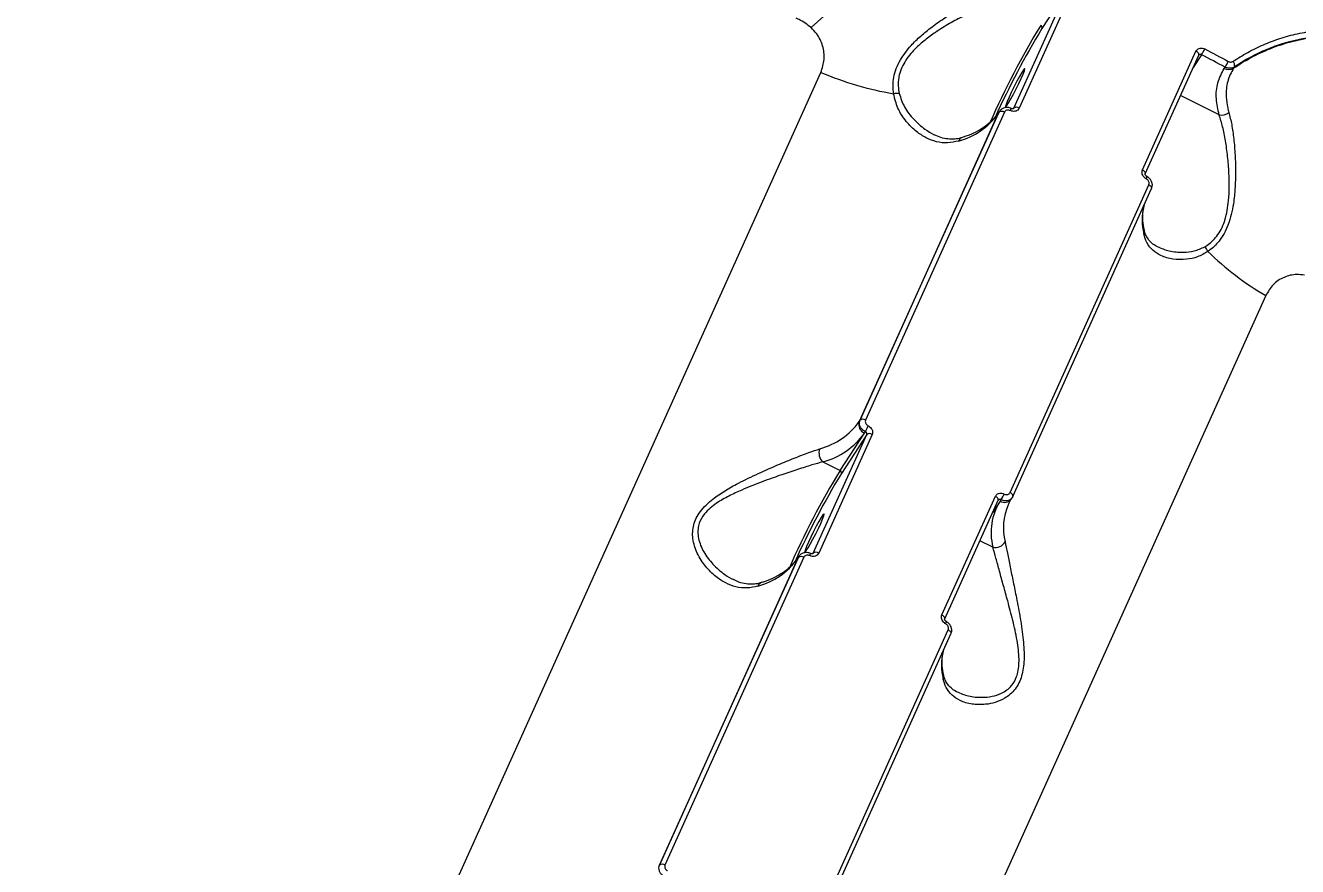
# Model space of a CAD drawing. Header units: millimetres. Extents: x -6901 to 7060, y -7557 to 6158.
# Drawn here: x -961.8 to -694.1, y 1472.2 to 1649.2 of the extents above; entities that cross this region are included whole.
import ezdxf

# ---------------------------------------------------------------- set-up
doc = ezdxf.new("R2010")
doc.units = ezdxf.units.MM
for name, color, linetype in [('DIKOM_ОБЪЕКТ', 7, 'Continuous'), ('DIKOM_РАЗМЕР_ЗОНА', 7, 'Continuous'), ('DIKOM_РАЗМЕР_ОБЪЕКТА', 7, 'Continuous')]:
    doc.layers.add(name, color=color, linetype=linetype)
doc.styles.add('style1', font='arial.ttf', dxfattribs={"width": 0.8})
doc.dimstyles.new('1-50', dxfattribs={"dimtxt": 300, "dimasz": 200, "dimexe": 100, "dimexo": 0, "dimgap": 100, "dimtad": 1, "dimtxsty": 'style1', "dimcen": 200, "dimclrd": 7, "dimclre": 7, "dimclrt": 7, "dimadec": 1, "dimazin": 2, "dimtfac": 1, "dimtmove": 0, "dimatfit": 2, "dimfxl": 0, "dimlwd": 25, "dimlwe": 18, "dimarcsym": 0})

# ---------------------------------------------------------------- blocks, each defined once
blk = doc.blocks.new('*D2')
at = {"layer": 'Defpoints', "color": 0, "transparency": 16777216}
for p in [(-1102.73, 4151.17), (-5819.23, -4492.42), (4721.24, -4492.42)]:
    blk.add_point(p, dxfattribs=at)
at = {"layer": 'DIKOM_РАЗМЕР_ОБЪЕКТА', "color": 7, "lineweight": 18, "transparency": 16777216}
for p, q in [((-1102.73, 4151.17), (-5919.23, 4151.17)), ((4721.24, -4492.42), (-5919.23, -4492.42))]:
    blk.add_line(p, q, dxfattribs=at)
at = {"layer": 'DIKOM_РАЗМЕР_ОБЪЕКТА', "color": 7, "lineweight": 25, "transparency": 16777216}
blk.add_line((-5819.23, 3951.17), (-5819.23, -4292.42), dxfattribs=at)
at = {"layer": 'DIKOM_РАЗМЕР_ОБЪЕКТА', "color": 7, "transparency": 16777216}
for points in [[(-5852.56, 3951.17), (-5785.89, 3951.17), (-5819.23, 4151.17)], [(-5852.56, -4292.42), (-5785.89, -4292.42), (-5819.23, -4492.42)]]:
    blk.add_solid(points, dxfattribs=at)
at = {"layer": 'DIKOM_РАЗМЕР_ОБЪЕКТА', "color": 7, "transparency": 16777216, "insert": (-6072.4, -170.63), "char_height": 300, "attachment_point": 5, "rotation": 90, "style": 'style1'}
blk.add_mtext('8650', dxfattribs=at)
blk = doc.blocks.new('*D3')
at = {"layer": 'Defpoints', "color": 0, "transparency": 16777216}
for p in [(-1553.27, 6158.28), (-6450.85, -6312.94), (5659.92, -6312.94)]:
    blk.add_point(p, dxfattribs=at)
at = {"layer": 'DIKOM_РАЗМЕР_ЗОНА', "color": 7, "lineweight": 18, "transparency": 16777216}
for p, q in [((-1553.27, 6158.28), (-6550.85, 6158.28)), ((5659.92, -6312.94), (-6550.85, -6312.94))]:
    blk.add_line(p, q, dxfattribs=at)
at = {"layer": 'DIKOM_РАЗМЕР_ЗОНА', "color": 7, "lineweight": 25, "transparency": 16777216}
blk.add_line((-6450.85, 5958.28), (-6450.85, -6112.94), dxfattribs=at)
at = {"layer": 'DIKOM_РАЗМЕР_ЗОНА', "color": 7, "transparency": 16777216}
for points in [[(-6484.18, 5958.28), (-6417.52, 5958.28), (-6450.85, 6158.28)], [(-6484.18, -6112.94), (-6417.52, -6112.94), (-6450.85, -6312.94)]]:
    blk.add_solid(points, dxfattribs=at)
at = {"layer": 'DIKOM_РАЗМЕР_ЗОНА', "color": 7, "transparency": 16777216, "insert": (-6704.02, -77.33), "char_height": 300, "attachment_point": 5, "rotation": 90, "style": 'style1'}
blk.add_mtext('12500', dxfattribs=at)

msp = doc.modelspace()

# ---------------------------------------------------------------- linework, layer by layer
at = {"layer": 'DIKOM_ОБЪЕКТ', "color": 7, "linetype": 'Continuous', "lineweight": 15}
for p, q in [((-753.822, 1631.793), (-742.564, 1656.771)), ((-741.419, 1656.775), (-752.676, 1631.797)), ((-742.564, 1656.771), (-747.904, 1648.586)), ((-726.755, 1618.793), (-715.498, 1643.771)), ((-726.159, 1617.961), (-714.902, 1642.939)), ((-714.315, 1643.045), (-716.057, 1640.375)), ((-714.898, 1642.936), (-714.888, 1642.948)), ((-917.572, 1366.11), (-794.445, 1639.307)), ((-709.552, 1640.163), (-709.382, 1640.424)), ((-707.419, 1640.461), (-707.576, 1640.22)), ((-710.631, 1630.365), (-718.736, 1634.431)), ((-757.145, 1630.631), (-786.344, 1565.844)), ((-786.156, 1566.132), (-756.957, 1630.919)), ((-755.817, 1630.926), (-785.016, 1566.139)), ((-756.957, 1630.919), (-757.145, 1630.631)), ((-757.037, 1630.829), (-757.145, 1630.631)), ((-756.849, 1631.117), (-757.037, 1630.829)), ((-756.957, 1630.919), (-756.839, 1631.111)), ((-753.852, 1631.745), (-753.822, 1631.793)), ((-754.626, 1550.893), (-725.427, 1615.679)), ((-754.035, 1550.064), (-724.836, 1614.85)), ((-700.812, 1592.331), (-823.939, 1319.135)), ((-786.344, 1565.844), (-786.156, 1566.132)), ((-790.389, 1555.532), (-785.264, 1563.388)), ((-785.264, 1563.388), (-785.065, 1563.694)), ((-796.037, 1538.126), (-784.78, 1563.104)), ((-783.634, 1563.108), (-794.891, 1538.13)), ((-784.78, 1563.104), (-790.119, 1554.918)), ((-794.001, 1557.344), (-790.389, 1555.532)), ((-768.97, 1525.125), (-757.713, 1550.103)), ((-754.055, 1550.027), (-754.173, 1549.836)), ((-754.055, 1550.027), (-754.035, 1550.064)), ((-768.374, 1524.294), (-757.117, 1549.272)), ((-756.73, 1549.073), (-758.272, 1546.708)), ((-757.113, 1549.269), (-757.103, 1549.281)), ((-756.53, 1549.378), (-756.73, 1549.073)), ((-754.984, 1548.405), (-755.042, 1548.28)), ((-754.351, 1549.541), (-754.163, 1549.829)), ((-758.242, 1539.405), (-760.951, 1540.764)), ((-799.36, 1536.964), (-828.559, 1472.177)), ((-828.371, 1472.465), (-799.172, 1537.252)), ((-798.032, 1537.259), (-827.231, 1472.472)), ((-799.172, 1537.252), (-799.36, 1536.964)), ((-799.252, 1537.161), (-799.36, 1536.964)), ((-799.064, 1537.45), (-799.252, 1537.161)), ((-799.172, 1537.252), (-799.054, 1537.444)), ((-796.067, 1538.077), (-796.037, 1538.126)), ((-796.841, 1457.225), (-767.642, 1522.012)), ((-796.25, 1456.396), (-767.051, 1521.183)), ((-828.559, 1472.177), (-828.371, 1472.465))]:
    msp.add_line(p, q, dxfattribs=at)
at = {"layer": 'DIKOM_ОБЪЕКТ', "color": 7, "linetype": 'Continuous', "lineweight": 15, "flags": 128}
for points in [[(-796.5, 1648.745), (-793.828, 1651.181), (-791.125, 1653.79), (-788.417, 1656.547), (-785.731, 1659.424), (-783.095, 1662.393), (-780.533, 1665.424), (-778.071, 1668.488), (-775.734, 1671.554), (-773.544, 1674.593), (-771.523, 1677.574), (-769.692, 1680.467), (-768.068, 1683.244), (-766.667, 1685.878), (-765.502, 1688.343), (-764.587, 1690.615)], [(-714.902, 1642.939), (-714.884, 1642.994), (-714.88, 1643.099), (-714.91, 1643.213), (-714.974, 1643.331), (-715.069, 1643.451), (-715.191, 1643.567), (-715.335, 1643.675), (-715.498, 1643.771)], [(-713.645, 1644.245), (-713.025, 1643.918), (-712.406, 1643.591), (-711.788, 1643.263), (-711.169, 1642.935), (-710.551, 1642.606), (-709.934, 1642.277), (-709.317, 1641.948), (-708.7, 1641.618)], [(-709.382, 1640.424), (-709.997, 1640.753), (-710.613, 1641.082), (-711.229, 1641.411), (-711.846, 1641.738), (-712.462, 1642.066), (-713.08, 1642.393), (-713.697, 1642.719), (-714.315, 1643.045)], [(-754.814, 1634.132), (-755.208, 1633.222), (-755.466, 1632.545), (-755.568, 1632.156), (-755.505, 1632.085), (-755.282, 1632.34), (-754.917, 1632.899), (-754.44, 1633.718), (-753.89, 1634.729), (-753.31, 1635.85), (-752.749, 1636.992), (-752.251, 1638.061), (-751.857, 1638.971), (-751.599, 1639.648), (-751.497, 1640.038), (-751.56, 1640.108), (-751.783, 1639.853), (-752.148, 1639.294), (-752.625, 1638.476), (-753.175, 1637.465), (-753.755, 1636.343), (-754.316, 1635.201), (-754.814, 1634.132)], [(-726.159, 1617.961), (-726.141, 1618.016), (-726.137, 1618.121), (-726.168, 1618.234), (-726.231, 1618.353), (-726.326, 1618.473), (-726.448, 1618.589), (-726.593, 1618.697), (-726.755, 1618.793)], [(-724.836, 1614.85), (-724.818, 1614.905), (-724.814, 1615.009), (-724.844, 1615.122), (-724.907, 1615.241), (-725.001, 1615.36), (-725.122, 1615.475), (-725.266, 1615.583), (-725.427, 1615.679)], [(-757.117, 1549.272), (-757.099, 1549.327), (-757.095, 1549.431), (-757.125, 1549.545), (-757.189, 1549.664), (-757.284, 1549.784), (-757.406, 1549.9), (-757.55, 1550.007), (-757.713, 1550.103)], [(-754.035, 1550.064), (-754.017, 1550.118), (-754.013, 1550.222), (-754.043, 1550.336), (-754.106, 1550.454), (-754.2, 1550.573), (-754.321, 1550.689), (-754.464, 1550.797), (-754.626, 1550.893)], [(-797.029, 1540.465), (-797.423, 1539.555), (-797.681, 1538.878), (-797.783, 1538.488), (-797.72, 1538.418), (-797.497, 1538.673), (-797.132, 1539.232), (-796.655, 1540.05), (-796.105, 1541.061), (-795.525, 1542.183), (-794.964, 1543.325), (-794.466, 1544.394), (-794.072, 1545.304), (-793.814, 1545.981), (-793.712, 1546.37), (-793.775, 1546.441), (-793.998, 1546.186), (-794.363, 1545.627), (-794.84, 1544.808), (-795.39, 1543.797), (-795.97, 1542.676), (-796.531, 1541.534), (-797.029, 1540.465)], [(-768.374, 1524.294), (-768.356, 1524.349), (-768.352, 1524.453), (-768.383, 1524.567), (-768.446, 1524.686), (-768.541, 1524.806), (-768.663, 1524.922), (-768.808, 1525.03), (-768.97, 1525.125)], [(-767.051, 1521.183), (-767.033, 1521.238), (-767.029, 1521.342), (-767.059, 1521.455), (-767.122, 1521.573), (-767.216, 1521.693), (-767.337, 1521.808), (-767.481, 1521.916), (-767.642, 1522.012)]]:
    msp.add_lwpolyline(points, dxfattribs=at)
at = {"layer": 'DIKOM_ОБЪЕКТ', "color": 7, "linetype": 'Continuous', "lineweight": 15}
for centre, radius, start, end in [((-596.442, 1557.035), 177.53, 148.72472, 156.18241), ((-748.367, 1648.748), 0.491, 340.62608, 66.84495), ((-595.148, 1556.324), 178.456, 148.86869, 155.63752), ((-720.472, 1647.273), 7.469, 325.52461, 336.08259), ((-714.842, 1644.337), 6.717, 324.37472, 336.12165), ((-708.524, 1640.794), 1.154, 343.24625, 46.052), ((-766.945, 1704.829), 71.059, 247.23143, 260.12315), ((-708.613, 1641.879), 1.957, 241.31432, 302.01595), ((-778.416, 1631.913), 2.997, 81.02734, 103.85716), ((-769.359, 1639.393), 15.031, 285.01001, 324.34294), ((-756.382, 1630.128), 0.978, 54.69668, 126.01025), ((-756.544, 1632.332), 2.248, 331.94962, 344.31196), ((-753.246, 1630.998), 0.981, 54.50764, 125.9336), ((-710.169, 1632.782), 2.461, 259.17916, 310.23315), ((-764.29, 1624.399), 1.269, 109.16934, 157.98822), ((-726.663, 1617.405), 0.853, 325.78828, 359.03809), ((-713.762, 1608.261), 13.059, 167.08546, 193.02407), ((-727.72, 1605.896), 1.364, 334.93699, 11.2634), ((-715.606, 1600.552), 2.84, 22.39718, 46.72917), ((-668.989, 1646.567), 62.882, 225.60723, 239.59827), ((-785.581, 1565.342), 0.978, 54.68473, 126.0222), ((-798.557, 1574.607), 15.031, 285.01008, 324.34287), ((-798.089, 1572.589), 15.784, 285.01126, 324.34234), ((-784.492, 1565.193), 1.963, 160.62991, 246.84023), ((-803.509, 1573.46), 20.871, 332.0971, 335.86731), ((-784.204, 1562.309), 0.981, 54.50764, 125.9336), ((-792.35, 1559.196), 2.48, 158.91608, 228.28494), ((-638.657, 1463.368), 177.53, 148.72472, 156.18241), ((-790.582, 1555.081), 0.491, 340.63043, 66.84292), ((-637.373, 1462.661), 178.445, 148.86845, 155.63769), ((-762.677, 1553.6), 7.457, 325.51541, 336.0907), ((-746.092, 1542.456), 12.528, 148.11702, 194.09589), ((-755.8, 1550.628), 1.812, 239.15197, 323.12644), ((-743.555, 1543.428), 12.47, 157.10003, 193.43112), ((-757.688, 1541.616), 2.28, 255.93738, 331.59125), ((-811.574, 1545.726), 15.031, 285.01001, 324.34284), ((-798.598, 1536.461), 0.978, 54.69615, 126.01078), ((-798.762, 1538.666), 2.251, 331.95622, 344.30208), ((-795.461, 1537.331), 0.981, 54.50691, 125.93434), ((-806.505, 1530.732), 1.269, 109.17041, 157.98716), ((-768.879, 1523.738), 0.854, 325.80424, 359.02213), ((-755.976, 1514.594), 13.059, 167.08607, 193.02375), ((-769.935, 1512.228), 1.364, 334.94163, 11.25875), ((-827.796, 1471.674), 0.978, 54.68448, 126.02245)]:
    msp.add_arc(centre, radius, start, end, dxfattribs=at)
for points, knots in [([(-779.133, 1634.823), (-779.192, 1635.377), (-779.31, 1636.499), (-779.131, 1638.29), (-778.62, 1640.132), (-777.521, 1642.421), (-775.729, 1644.764), (-773.404, 1647.025), (-770.954, 1649.02), (-768.174, 1650.949), (-765.198, 1652.715), (-762.277, 1654.169), (-759.86, 1655.142), (-758.481, 1655.53), (-757.959, 1655.677)], [0, 0, 0, 0, 0.0603701, 0.1220454, 0.1825862, 0.2452018, 0.3548649, 0.4358135, 0.519106, 0.6213424, 0.7266017, 0.8297223, 0.9355809, 1, 1, 1, 1]), ([(-757.182, 1653.719), (-757.707, 1653.598), (-759.074, 1653.282), (-761.493, 1652.451), (-764.382, 1651.197), (-767.369, 1649.631), (-770.108, 1647.935), (-772.562, 1646.132), (-774.852, 1644.108), (-776.581, 1642.004), (-777.6, 1639.973), (-777.929, 1638.833), (-778.131, 1637.663), (-778.208, 1636.458), (-778.036, 1635.406), (-777.948, 1634.873)], [0, 0, 0, 0, 0.065389, 0.1703658, 0.2779416, 0.3818106, 0.4884106, 0.5695624, 0.6527953, 0.7604194, 0.8151635, 0.8718867, 0.880047, 0.9392017, 1, 1, 1, 1]), ([(-796.5, 1648.745), (-797.303, 1649.373), (-798.189, 1650.067), (-799.332, 1650.585), (-799.539, 1650.67), (-799.646, 1650.714)], [0, 0, 0, 0, 0.8217586, 0.9078659, 1, 1, 1, 1]), ([(-794.445, 1639.307), (-794.144, 1640.213), (-793.546, 1642.009), (-793.922, 1644.897), (-795.012, 1647.201), (-796.109, 1648.339), (-796.5, 1648.745)], [0, 0, 0, 0, 0.2885611, 0.5716288, 0.8470364, 1, 1, 1, 1]), ([(-707.723, 1641.625), (-706.701, 1642.279), (-704.656, 1643.587), (-701.338, 1645.186), (-697.832, 1646.508), (-694.148, 1647.535), (-691.573, 1647.938), (-690.286, 1648.139)], [0, 0, 0, 0, 0.197683, 0.3953857, 0.5930905, 0.7965421, 1, 1, 1, 1]), ([(-707.576, 1640.22), (-706.364, 1640.994), (-703.929, 1642.549), (-699.793, 1644.422), (-695.284, 1645.955), (-692.005, 1646.554), (-690.356, 1646.854)], [0, 0, 0, 0, 0.2373877, 0.4771601, 0.7370069, 1, 1, 1, 1]), ([(-690.356, 1646.854), (-692.792, 1646.416), (-696.482, 1645.752), (-701.073, 1643.993), (-704.388, 1642.406), (-706.418, 1641.103), (-707.419, 1640.461)], [0, 0, 0, 0, 0.395167, 0.5986734, 0.8021803, 1, 1, 1, 1]), ([(-715.498, 1643.771), (-715.453, 1643.853), (-715.338, 1644.062), (-715.031, 1644.308), (-714.598, 1644.448), (-714.109, 1644.441), (-713.8, 1644.31), (-713.645, 1644.245)], [0, 0, 0, 0, 0.1406134, 0.3551029, 0.5698671, 0.7848921, 1, 1, 1, 1]), ([(-714.315, 1643.045), (-714.366, 1643.069), (-714.466, 1643.116), (-714.626, 1643.123), (-714.767, 1643.079), (-714.856, 1643.013), (-714.886, 1642.961), (-714.892, 1642.95)], [0, 0, 0, 0, 0.2353209, 0.4702249, 0.7045581, 0.9384288, 1, 1, 1, 1]), ([(-708.7, 1641.618), (-708.597, 1641.573), (-708.391, 1641.484), (-708.068, 1641.478), (-707.848, 1641.546), (-707.745, 1641.611), (-707.723, 1641.625)], [0, 0, 0, 0, 0.3067422, 0.6133389, 0.9194992, 1, 1, 1, 1]), ([(-710.631, 1630.365), (-710.88, 1631.518), (-711.392, 1633.895), (-711.075, 1637.237), (-710.065, 1639.178), (-709.552, 1640.163)], [0, 0, 0, 0, 0.3175135, 0.6539185, 1, 1, 1, 1]), ([(-707.419, 1640.461), (-707.462, 1640.433), (-707.669, 1640.301), (-708.111, 1640.162), (-708.761, 1640.166), (-709.175, 1640.338), (-709.382, 1640.424)], [0, 0, 0, 0, 0.0806467, 0.3870675, 0.6935584, 1, 1, 1, 1]), ([(-707.576, 1640.22), (-708.055, 1639.312), (-709.027, 1637.468), (-709.254, 1634.57), (-708.963, 1632.33), (-708.665, 1631.221), (-708.58, 1630.903)], [0, 0, 0, 0, 0.3362381, 0.6822322, 0.9087855, 1, 1, 1, 1]), ([(-765.466, 1624.875), (-766.236, 1624.697), (-767.804, 1624.336), (-770.087, 1624.639), (-772.28, 1625.466), (-774.457, 1626.88), (-776.53, 1628.95), (-778.351, 1631.619), (-778.88, 1633.785), (-779.133, 1634.823)], [0, 0, 0, 0, 0.1295391, 0.2635057, 0.393834, 0.5268932, 0.6860451, 0.849535, 1, 1, 1, 1]), ([(-777.948, 1634.873), (-777.625, 1633.906), (-776.946, 1631.875), (-774.946, 1629.378), (-772.78, 1627.422), (-771.239, 1626.572), (-770.578, 1626.208)], [0, 0, 0, 0, 0.2480445, 0.521227, 0.7947895, 1, 1, 1, 1]), ([(-757.037, 1630.829), (-757.194, 1630.601), (-757.676, 1629.904), (-758.685, 1628.831), (-760.167, 1627.671), (-761.906, 1626.673), (-763.462, 1626.008), (-764.44, 1625.685), (-764.703, 1625.598)], [0, 0, 0, 0, 0.1026306, 0.3148464, 0.5229277, 0.7263344, 0.9266166, 1, 1, 1, 1]), ([(-754.386, 1631.711), (-754.437, 1631.74), (-754.714, 1631.894), (-755.281, 1631.97), (-755.993, 1631.852), (-756.564, 1631.494), (-756.913, 1631.104), (-756.981, 1630.833), (-756.996, 1630.77)], [0, 0, 0, 0, 0.0544869, 0.2965022, 0.5182266, 0.7311269, 0.9381332, 1, 1, 1, 1]), ([(-754.56, 1631.275), (-754.666, 1631.315), (-754.877, 1631.395), (-755.209, 1631.389), (-755.503, 1631.289), (-755.711, 1631.121), (-755.787, 1630.981), (-755.817, 1630.926)], [0, 0, 0, 0, 0.2151566, 0.4302201, 0.6450208, 0.8594753, 1, 1, 1, 1]), ([(-752.676, 1631.797), (-752.722, 1631.714), (-752.836, 1631.505), (-753.147, 1631.254), (-753.587, 1631.103), (-754.085, 1631.095), (-754.402, 1631.215), (-754.56, 1631.275)], [0, 0, 0, 0, 0.1406196, 0.3551036, 0.5698743, 0.7848807, 1, 1, 1, 1]), ([(-753.861, 1631.741), (-753.866, 1631.729), (-753.875, 1631.707), (-753.973, 1631.663), (-754.108, 1631.65), (-754.253, 1631.669), (-754.343, 1631.712), (-754.379, 1631.728)], [0, 0, 0, 0, 0.3020492, 0.5215596, 0.7022516, 0.8804391, 1, 1, 1, 1]), ([(-713.659, 1602.62), (-713.518, 1602.706), (-712.612, 1603.257), (-711.357, 1604.378), (-710.182, 1606.233), (-709.668, 1607.444), (-709.236, 1608.777), (-708.891, 1610.239), (-708.585, 1612.601), (-708.47, 1615.268), (-708.55, 1618.416), (-708.816, 1621.691), (-709.276, 1624.962), (-709.865, 1627.937), (-710.376, 1629.556), (-710.631, 1630.365)], [0, 0, 0, 0, 0.0201008, 0.1287302, 0.1863602, 0.2439926, 0.254854, 0.3176641, 0.380578, 0.4675421, 0.5546254, 0.6653698, 0.7761646, 0.8880912, 1, 1, 1, 1]), ([(-708.58, 1630.903), (-708.371, 1630.075), (-707.955, 1628.42), (-707.528, 1625.345), (-707.243, 1621.949), (-707.149, 1618.533), (-707.232, 1615.242), (-707.485, 1612.437), (-707.912, 1609.947), (-708.485, 1607.798), (-709.303, 1605.82), (-710.596, 1603.687), (-711.916, 1602.382), (-712.838, 1601.734), (-712.98, 1601.634)], [0, 0, 0, 0, 0.1101004, 0.2202181, 0.3292868, 0.4383119, 0.524964, 0.6115169, 0.6753434, 0.739098, 0.8039961, 0.8688893, 0.9797307, 1, 1, 1, 1]), ([(-764.701, 1625.621), (-764.794, 1625.585), (-765.329, 1625.376), (-766.325, 1625.253), (-767.728, 1625.259), (-769.159, 1625.553), (-770.109, 1625.986), (-770.571, 1626.197)], [0, 0, 0, 0, 0.0453143, 0.2623518, 0.5034548, 0.7586433, 1, 1, 1, 1]), ([(-725.958, 1616.925), (-726.053, 1616.983), (-726.293, 1617.127), (-726.602, 1617.463), (-726.819, 1617.904), (-726.889, 1618.375), (-726.8, 1618.653), (-726.755, 1618.793)], [0, 0, 0, 0, 0.1418406, 0.3567306, 0.5713422, 0.7857257, 1, 1, 1, 1]), ([(-725.808, 1617.395), (-725.835, 1617.408), (-725.911, 1617.446), (-726.019, 1617.546), (-726.113, 1617.673), (-726.164, 1617.797), (-726.177, 1617.903), (-726.165, 1617.951), (-726.157, 1617.964), (-726.154, 1617.968)], [0, 0, 0, 0, 0.0809771, 0.2270656, 0.3736394, 0.5249105, 0.6834146, 0.9028102, 1, 1, 1, 1]), ([(-725.427, 1615.679), (-725.397, 1615.772), (-725.337, 1615.958), (-725.384, 1616.272), (-725.528, 1616.566), (-725.734, 1616.791), (-725.894, 1616.887), (-725.958, 1616.925)], [0, 0, 0, 0, 0.2142309, 0.4285502, 0.643172, 0.8580545, 1, 1, 1, 1]), ([(-724.854, 1614.86), (-724.824, 1614.914), (-724.686, 1615.158), (-724.651, 1615.685), (-724.798, 1616.351), (-725.187, 1616.978), (-725.599, 1617.249), (-725.809, 1617.387)], [0, 0, 0, 0, 0.063896, 0.2869486, 0.5142826, 0.7525952, 1, 1, 1, 1]), ([(-726.384, 1606.169), (-726.447, 1606.497), (-726.633, 1607.464), (-726.724, 1608.987), (-726.647, 1610.431), (-726.427, 1611.219), (-726.353, 1611.484)], [0, 0, 0, 0, 0.1692925, 0.4982017, 0.8307642, 1, 1, 1, 1]), ([(-723.596, 1602.638), (-723.926, 1602.816), (-724.639, 1603.2), (-725.417, 1603.975), (-725.985, 1604.907), (-726.294, 1605.634), (-726.364, 1606.119), (-726.373, 1606.181)], [0, 0, 0, 0, 0.2336275, 0.5057714, 0.7470572, 0.9674828, 1, 1, 1, 1]), ([(-712.98, 1601.634), (-713.712, 1601.213), (-715.178, 1600.369), (-717.743, 1599.882), (-720.394, 1599.91), (-722.808, 1600.617), (-724.637, 1601.824), (-725.894, 1603.334), (-726.297, 1604.687), (-726.485, 1605.318)], [0, 0, 0, 0, 0.1281529, 0.2567385, 0.4268147, 0.5968769, 0.7373115, 0.8775736, 1, 1, 1, 1]), ([(-723.634, 1602.645), (-722.82, 1602.307), (-721.151, 1601.614), (-718.46, 1601.385), (-715.879, 1601.615), (-714.406, 1602.282), (-713.659, 1602.62)], [0, 0, 0, 0, 0.2797971, 0.5734811, 0.7837521, 1, 1, 1, 1]), ([(-692.695, 1596.667), (-693.23, 1596.725), (-694.727, 1596.889), (-697.069, 1596.306), (-699.398, 1594.775), (-700.337, 1593.151), (-700.812, 1592.331)], [0, 0, 0, 0, 0.1529623, 0.4283675, 0.7114368, 1, 1, 1, 1]), ([(-785.065, 1563.694), (-785.194, 1563.766), (-785.52, 1563.949), (-785.94, 1564.383), (-786.236, 1564.958), (-786.334, 1565.577), (-786.215, 1565.947), (-786.156, 1566.132)], [0, 0, 0, 0, 0.1417241, 0.3564056, 0.5709469, 0.7854734, 1, 1, 1, 1]), ([(-785.016, 1566.139), (-785.046, 1566.047), (-785.105, 1565.862), (-785.054, 1565.554), (-784.904, 1565.268), (-784.692, 1565.053), (-784.528, 1564.963), (-784.463, 1564.928)], [0, 0, 0, 0, 0.2142827, 0.4286007, 0.6431639, 0.858098, 1, 1, 1, 1]), ([(-784.78, 1563.104), (-784.765, 1563.15), (-784.735, 1563.242), (-784.762, 1563.393), (-784.839, 1563.532), (-784.948, 1563.635), (-785.032, 1563.677), (-785.065, 1563.694)], [0, 0, 0, 0, 0.2139093, 0.4281684, 0.6428154, 0.8579622, 1, 1, 1, 1]), ([(-784.463, 1564.928), (-784.365, 1564.874), (-784.119, 1564.739), (-783.801, 1564.416), (-783.577, 1563.987), (-783.501, 1563.524), (-783.59, 1563.247), (-783.634, 1563.108)], [0, 0, 0, 0, 0.141836, 0.3567158, 0.5713149, 0.7856877, 1, 1, 1, 1]), ([(-807.681, 1531.207), (-808.451, 1531.03), (-810.019, 1530.669), (-812.302, 1530.971), (-814.496, 1531.798), (-816.669, 1533.213), (-818.761, 1535.278), (-820.519, 1537.987), (-821.512, 1540.999), (-821.416, 1543.614), (-820.692, 1545.548), (-819.808, 1546.964), (-818.607, 1548.304), (-816.891, 1549.78), (-814.605, 1551.318), (-811.386, 1553.111), (-807.56, 1554.949), (-803.579, 1556.685), (-799.995, 1558.15), (-797.04, 1559.293), (-795.409, 1559.839), (-794.664, 1560.088)], [0, 0, 0, 0, 0.0545825, 0.1110308, 0.165946, 0.2220119, 0.2890721, 0.3579604, 0.4226722, 0.4774027, 0.5047493, 0.5330991, 0.562353, 0.5923817, 0.6398885, 0.6885843, 0.7592831, 0.8320596, 0.8901591, 0.9498681, 1, 1, 1, 1]), ([(-794.001, 1557.344), (-794.749, 1557.138), (-796.369, 1556.69), (-799.314, 1555.756), (-802.844, 1554.578), (-806.825, 1553.163), (-810.594, 1551.682), (-813.818, 1550.185), (-816.054, 1548.909), (-817.755, 1547.628), (-819.115, 1546.264), (-819.873, 1544.946), (-820.246, 1543.637), (-820.359, 1542.56), (-820.143, 1540.647), (-819.123, 1538.253), (-817.178, 1535.719), (-815.017, 1533.771), (-813.478, 1532.92), (-812.831, 1532.562)], [0, 0, 0, 0, 0.0614973, 0.1332844, 0.2070231, 0.294245, 0.3837616, 0.441089, 0.4995847, 0.5336093, 0.5685473, 0.6185577, 0.6318794, 0.6630831, 0.6953265, 0.7723578, 0.8544261, 0.9387497, 1, 1, 1, 1]), ([(-757.713, 1550.103), (-757.668, 1550.186), (-757.554, 1550.395), (-757.246, 1550.641), (-756.813, 1550.781), (-756.324, 1550.774), (-756.015, 1550.643), (-755.86, 1550.578)], [0, 0, 0, 0, 0.1406528, 0.3551142, 0.5698727, 0.7848959, 1, 1, 1, 1]), ([(-755.86, 1550.578), (-755.757, 1550.534), (-755.55, 1550.447), (-755.225, 1550.442), (-754.936, 1550.534), (-754.732, 1550.698), (-754.656, 1550.837), (-754.626, 1550.893)], [0, 0, 0, 0, 0.2151548, 0.4301846, 0.6449943, 0.8594766, 1, 1, 1, 1]), ([(-756.53, 1549.378), (-756.581, 1549.402), (-756.681, 1549.449), (-756.841, 1549.456), (-756.982, 1549.412), (-757.071, 1549.346), (-757.101, 1549.294), (-757.107, 1549.283)], [0, 0, 0, 0, 0.2352592, 0.4701793, 0.7045286, 0.9384154, 1, 1, 1, 1]), ([(-754.173, 1549.836), (-754.198, 1549.792), (-754.319, 1549.583), (-754.68, 1549.311), (-755.255, 1549.117), (-755.909, 1549.122), (-756.323, 1549.293), (-756.53, 1549.378)], [0, 0, 0, 0, 0.0615335, 0.2960478, 0.5306878, 0.7653586, 1, 1, 1, 1]), ([(-754.958, 1548.372), (-754.864, 1548.6), (-754.697, 1549.005), (-754.456, 1549.378), (-754.351, 1549.541)], [0, 0, 0, 0, 0.5613185, 1, 1, 1, 1]), ([(-755.683, 1540.531), (-755.522, 1539.756), (-755.198, 1538.204), (-754.612, 1535.292), (-753.96, 1532.117), (-753.23, 1528.47), (-752.447, 1524.396), (-751.8, 1520.003), (-751.551, 1515.873), (-751.956, 1512.77), (-752.73, 1510.779), (-753.545, 1509.462), (-754.57, 1508.397), (-755.975, 1507.403), (-757.74, 1506.656), (-760.109, 1506.197), (-762.682, 1506.257), (-765.082, 1506.976), (-766.895, 1508.196), (-768.124, 1509.703), (-768.518, 1511.037), (-768.7, 1511.651)], [0, 0, 0, 0, 0.0554755, 0.1110239, 0.1664975, 0.2220067, 0.2900224, 0.3579622, 0.4226766, 0.4774071, 0.5052471, 0.5330939, 0.5627101, 0.5923751, 0.6404299, 0.6885818, 0.7603268, 0.8320612, 0.8910006, 0.9498682, 1, 1, 1, 1]), ([(-765.828, 1508.98), (-765.032, 1508.644), (-763.394, 1507.951), (-760.803, 1507.716), (-758.417, 1507.934), (-756.66, 1508.481), (-755.272, 1509.294), (-754.107, 1510.362), (-753.394, 1511.612), (-752.964, 1513.012), (-752.758, 1514.237), (-752.686, 1516.588), (-753.117, 1519.905), (-754.027, 1524.019), (-755.057, 1527.862), (-756.007, 1531.319), (-756.851, 1534.346), (-757.614, 1537.137), (-758.033, 1538.649), (-758.242, 1539.405)], [0, 0, 0, 0, 0.0834484, 0.1717537, 0.2296988, 0.2874985, 0.3219962, 0.356409, 0.4063807, 0.4196929, 0.4513554, 0.4830863, 0.560061, 0.6431433, 0.7263397, 0.7949311, 0.8634824, 0.9317859, 1, 1, 1, 1]), ([(-799.252, 1537.161), (-799.409, 1536.934), (-799.891, 1536.236), (-800.9, 1535.164), (-802.382, 1534.003), (-804.121, 1533.006), (-805.677, 1532.341), (-806.656, 1532.018), (-806.918, 1531.931)], [0, 0, 0, 0, 0.1026306, 0.3148466, 0.5229278, 0.7263345, 0.9266166, 1, 1, 1, 1]), ([(-796.601, 1538.044), (-796.652, 1538.072), (-796.929, 1538.227), (-797.496, 1538.303), (-798.208, 1538.185), (-798.779, 1537.826), (-799.128, 1537.436), (-799.196, 1537.165), (-799.211, 1537.103)], [0, 0, 0, 0, 0.0544863, 0.2965032, 0.5182249, 0.7311, 0.9381352, 1, 1, 1, 1]), ([(-796.776, 1537.608), (-796.881, 1537.648), (-797.092, 1537.728), (-797.424, 1537.722), (-797.719, 1537.621), (-797.926, 1537.453), (-798.002, 1537.314), (-798.032, 1537.259)], [0, 0, 0, 0, 0.2151403, 0.4301875, 0.6449721, 0.8594465, 1, 1, 1, 1]), ([(-794.891, 1538.13), (-794.937, 1538.047), (-795.051, 1537.838), (-795.362, 1537.586), (-795.803, 1537.436), (-796.3, 1537.428), (-796.617, 1537.548), (-796.776, 1537.608)], [0, 0, 0, 0, 0.1406205, 0.3551058, 0.5698724, 0.7848944, 1, 1, 1, 1]), ([(-796.076, 1538.074), (-796.081, 1538.061), (-796.09, 1538.039), (-796.188, 1537.996), (-796.323, 1537.983), (-796.468, 1538.002), (-796.558, 1538.044), (-796.595, 1538.061)], [0, 0, 0, 0, 0.3020463, 0.5215609, 0.7022408, 0.8804266, 1, 1, 1, 1]), ([(-806.916, 1531.962), (-807.087, 1531.9), (-807.706, 1531.678), (-808.792, 1531.565), (-810.205, 1531.628), (-811.57, 1531.951), (-812.443, 1532.378), (-812.826, 1532.566)], [0, 0, 0, 0, 0.0836989, 0.30248, 0.5447772, 0.8003075, 1, 1, 1, 1]), ([(-768.173, 1523.258), (-768.268, 1523.315), (-768.508, 1523.459), (-768.817, 1523.796), (-769.034, 1524.237), (-769.104, 1524.708), (-769.015, 1524.986), (-768.97, 1525.125)], [0, 0, 0, 0, 0.1418447, 0.3567286, 0.5713273, 0.7857288, 1, 1, 1, 1]), ([(-768.023, 1523.727), (-768.05, 1523.741), (-768.126, 1523.779), (-768.235, 1523.878), (-768.328, 1524.005), (-768.379, 1524.129), (-768.392, 1524.236), (-768.38, 1524.284), (-768.372, 1524.297), (-768.369, 1524.301)], [0, 0, 0, 0, 0.0810268, 0.2270586, 0.3736339, 0.5249065, 0.6834111, 0.9028083, 1, 1, 1, 1]), ([(-767.642, 1522.012), (-767.612, 1522.105), (-767.553, 1522.29), (-767.599, 1522.605), (-767.743, 1522.899), (-767.949, 1523.124), (-768.109, 1523.22), (-768.173, 1523.258)], [0, 0, 0, 0, 0.2142301, 0.4285479, 0.6431629, 0.858098, 1, 1, 1, 1]), ([(-767.07, 1521.193), (-767.039, 1521.247), (-766.901, 1521.491), (-766.866, 1522.017), (-767.013, 1522.684), (-767.402, 1523.31), (-767.814, 1523.582), (-768.024, 1523.72)], [0, 0, 0, 0, 0.0638973, 0.2869473, 0.514278, 0.7526229, 1, 1, 1, 1]), ([(-768.599, 1512.501), (-768.662, 1512.83), (-768.848, 1513.797), (-768.939, 1515.32), (-768.862, 1516.763), (-768.642, 1517.551), (-768.568, 1517.817)], [0, 0, 0, 0, 0.1692925, 0.4982017, 0.8307642, 1, 1, 1, 1]), ([(-765.828, 1508.979), (-765.891, 1509.004), (-766.383, 1509.2), (-767.074, 1509.75), (-767.844, 1510.593), (-768.339, 1511.498), (-768.513, 1512.205), (-768.589, 1512.513)], [0, 0, 0, 0, 0.0398149, 0.312799, 0.5896032, 0.8214388, 1, 1, 1, 1]), ([(-827.28, 1470.026), (-827.409, 1470.099), (-827.735, 1470.281), (-828.155, 1470.716), (-828.451, 1471.291), (-828.549, 1471.91), (-828.43, 1472.28), (-828.371, 1472.465)], [0, 0, 0, 0, 0.1417205, 0.3564059, 0.5709457, 0.7854727, 1, 1, 1, 1]), ([(-827.231, 1472.472), (-827.261, 1472.38), (-827.32, 1472.195), (-827.269, 1471.887), (-827.119, 1471.601), (-826.907, 1471.386), (-826.743, 1471.296), (-826.678, 1471.26)], [0, 0, 0, 0, 0.2142836, 0.4286025, 0.6431624, 0.8580974, 1, 1, 1, 1])]:
    msp.add_open_spline(points, degree=3, knots=knots, dxfattribs=at)

# ---------------------------------------------------------------- dimensions: what is measured, and where the dimension line sits
at = {"layer": 'DIKOM_РАЗМЕР_ЗОНА'}
dim = msp.add_linear_dim(base=(-6450.85, -6312.937), p1=(-1553.272, 6158.285), p2=(5659.925, -6312.937), angle=90, text='12500', dimstyle='1-50', dxfattribs=at)
dim.commit()
dim.dimension.update_dxf_attribs({"geometry": '*D3', "text_midpoint": (-6450.85, -77.326), "dimtype": 160})
at = {"layer": 'DIKOM_РАЗМЕР_ОБЪЕКТА'}
dim = msp.add_linear_dim(base=(-5819.225, -4492.425), p1=(-1102.732, 4151.169), p2=(4721.24, -4492.425), angle=90, text='8650', dimstyle='1-50', dxfattribs=at)
dim.commit()
dim.dimension.update_dxf_attribs({"geometry": '*D2', "text_midpoint": (-5819.225, -170.628), "dimtype": 160})

doc.saveas('drawing.dxf')
